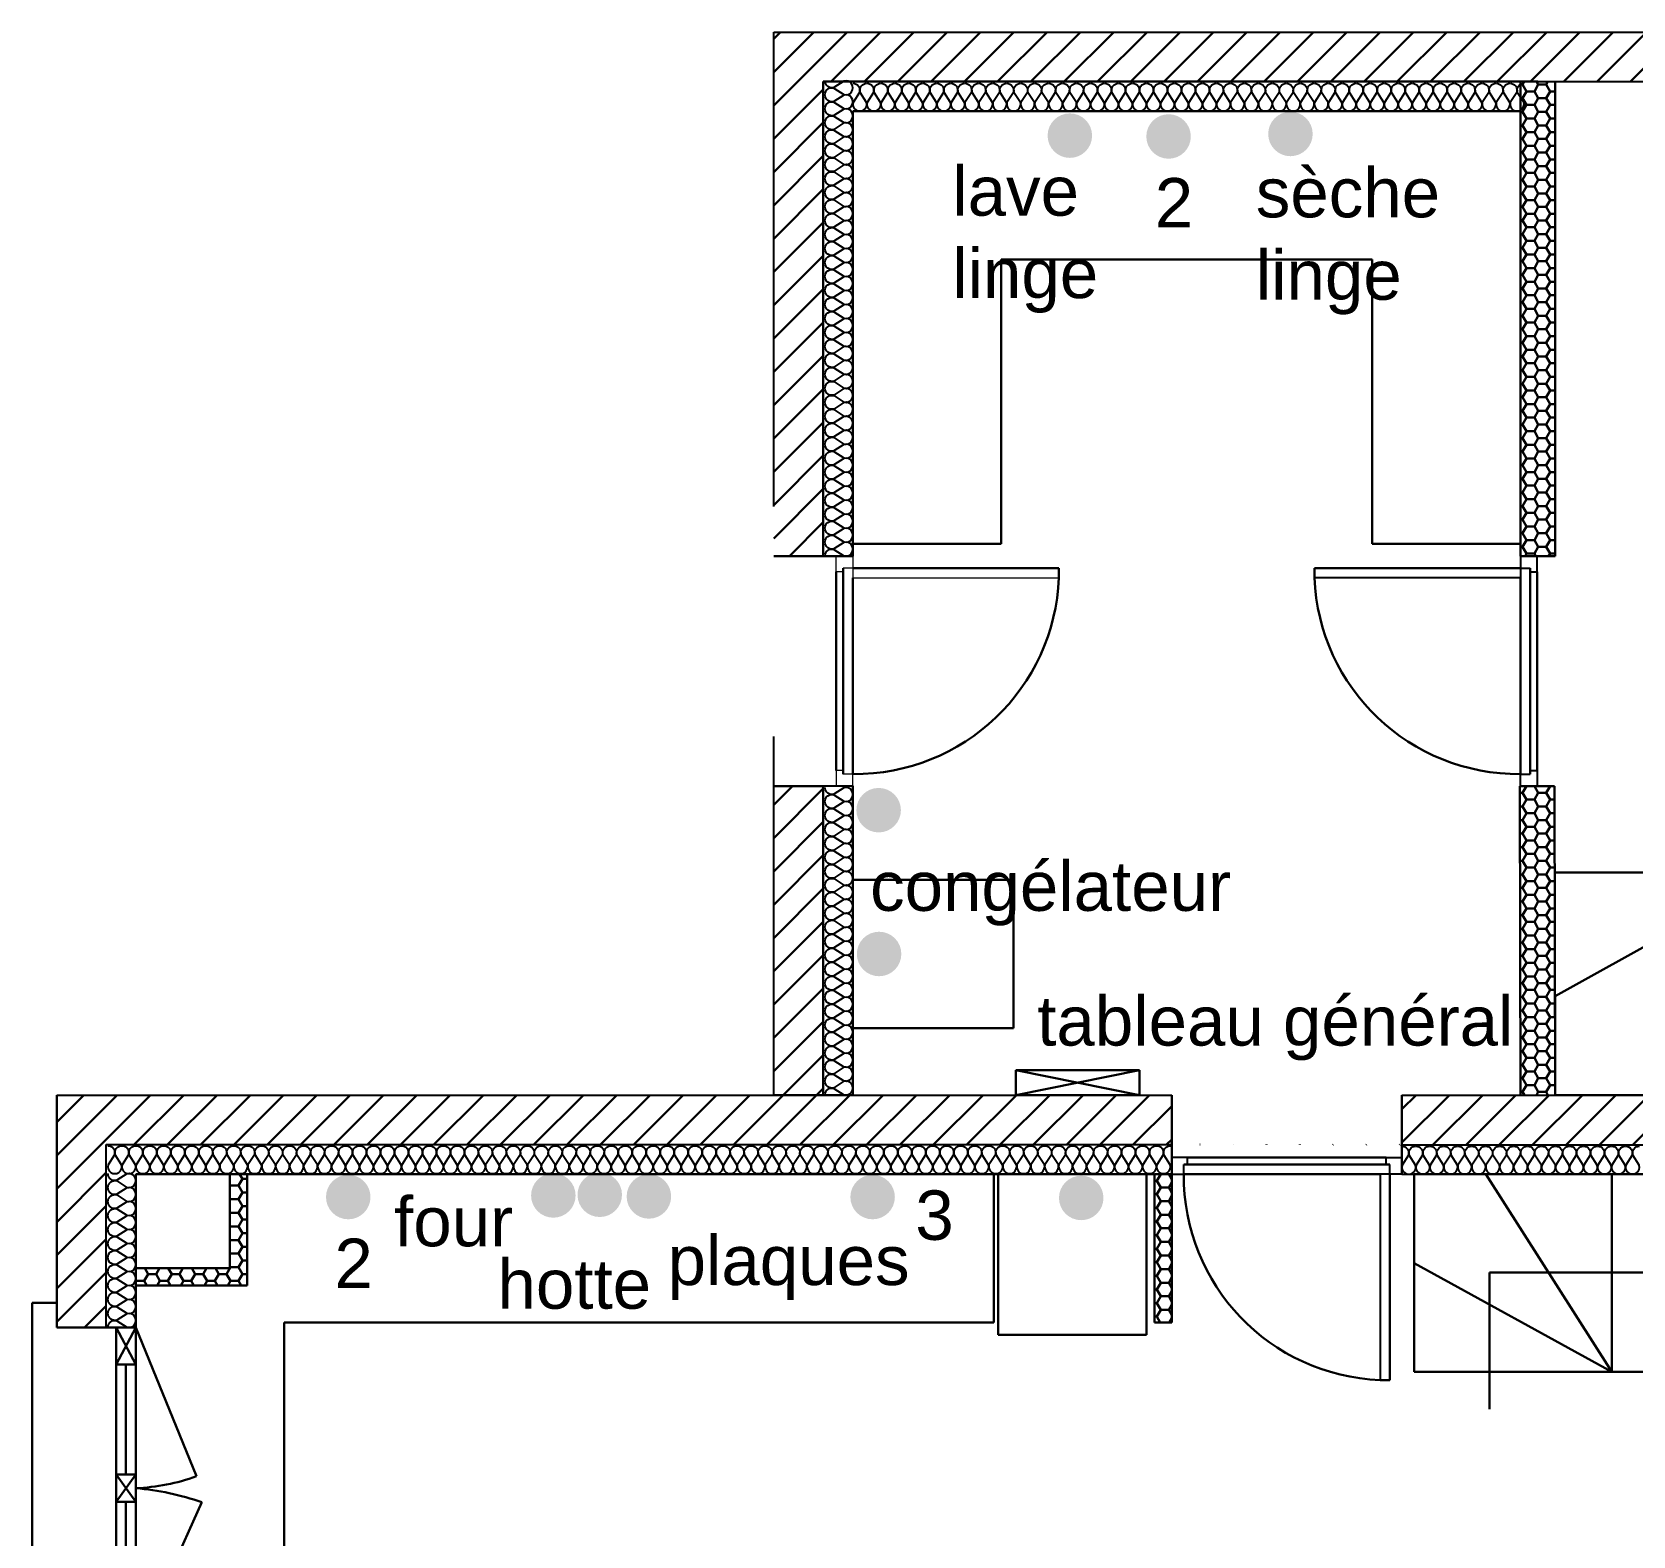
# Model space of a CAD drawing. Header units: millimetres. Extents: x -25 to 11976, y -396 to 3955.
# Drawn here: x -9 to 639, y 642 to 1250 of the extents above; entities that cross this region are included whole.
import ezdxf

# ---------------------------------------------------------------- set-up
doc = ezdxf.new("R2010")
doc.units = ezdxf.units.MM
for name, color, linetype in [('Cloisons', 8, 'Continuous'), ('ElecRouge', 1, 'Continuous'), ('ElecVert', 3, 'Continuous'), ('Escalier', 9, 'Continuous'), ('Isolation', 9, 'Continuous'), ('MenuisInt', 9, 'Continuous'), ('Mobilier', 9, 'Continuous')]:
    doc.layers.add(name, color=color, linetype=linetype)
for name, color, linetype, lineweight in [('ElecCyan', 4, 'Continuous', 15), ('Garage', 253, 'Continuous', 5), ('MenuisExt', 9, 'Continuous', 18)]:
    doc.layers.add(name, color=color, linetype=linetype, lineweight=lineweight)
doc.styles.get("Standard").update_dxf_attribs({"font": 'Arial.ttf'})

# ---------------------------------------------------------------- blocks, each defined once
blk = doc.blocks.new('*U10')
at = {"flags": 128}
for points in [[(0, 1, -0.505863), (0.239, 0.676), (0.009, 0.318, 1.322645), (0.491, 0.318), (0.261, 0.676, -0.505863), (0.5, 1)], [(0.5, 1, -0.505863), (0.739, 0.676), (0.509, 0.318, 1.322645), (0.991, 0.318), (0.761, 0.676, -0.505863), (1, 1)], [(1, 1, -0.505863), (1.239, 0.676), (1.009, 0.318, 1.322645), (1.491, 0.318), (1.261, 0.676, -0.505863), (1.5, 1)], [(1.5, 1, -0.505863), (1.739, 0.676), (1.509, 0.318, 1.322645), (1.991, 0.318), (1.761, 0.676, -0.505863), (2, 1)], [(2, 1, -0.505863), (2.239, 0.676), (2.009, 0.318, 1.322645), (2.491, 0.318), (2.261, 0.676, -0.505863), (2.5, 1)], [(2.5, 1, -0.505863), (2.739, 0.676), (2.509, 0.318, 1.322645), (2.991, 0.318), (2.761, 0.676, -0.505863), (3, 1)], [(3, 1, -0.505863), (3.239, 0.676), (3.009, 0.318, 1.322645), (3.491, 0.318), (3.261, 0.676, -0.505863), (3.5, 1)], [(3.5, 1, -0.505863), (3.739, 0.676), (3.509, 0.318, 1.322645), (3.991, 0.318), (3.761, 0.676, -0.505863), (4, 1)], [(4, 1, -0.505863), (4.239, 0.676), (4.009, 0.318, 1.322645), (4.491, 0.318), (4.261, 0.676, -0.505863), (4.5, 1)], [(4.5, 1, -0.505863), (4.739, 0.676), (4.509, 0.318, 1.322645), (4.991, 0.318), (4.761, 0.676, -0.505863), (5, 1)], [(5, 1, -0.505863), (5.239, 0.676), (5.009, 0.318, 1.322645), (5.491, 0.318), (5.261, 0.676, -0.505863), (5.5, 1)]]:
    blk.add_lwpolyline(points, format="xyb", dxfattribs=at)
blk = doc.blocks.new('*U84')
at = {"flags": 128}
for points in [[(0, 1, -0.505863), (0.239, 0.676), (0.009, 0.318, 1.322645), (0.491, 0.318), (0.261, 0.676, -0.505863), (0.5, 1)], [(0.5, 1, -0.505863), (0.739, 0.676), (0.509, 0.318, 1.322645), (0.991, 0.318), (0.761, 0.676, -0.505863), (1, 1)], [(1, 1, -0.505863), (1.239, 0.676), (1.009, 0.318, 1.322645), (1.491, 0.318), (1.261, 0.676, -0.505863), (1.5, 1)], [(1.5, 1, -0.505863), (1.739, 0.676), (1.509, 0.318, 1.322645), (1.991, 0.318), (1.761, 0.676, -0.505863), (2, 1)], [(2, 1, -0.505863), (2.239, 0.676), (2.009, 0.318, 1.322645), (2.491, 0.318), (2.261, 0.676, -0.505863), (2.5, 1)], [(2.5, 1, -0.505863), (2.739, 0.676), (2.509, 0.318, 1.322645), (2.991, 0.318), (2.761, 0.676, -0.505863), (3, 1)], [(3, 1, -0.505863), (3.239, 0.676), (3.009, 0.318, 1.322645), (3.491, 0.318), (3.261, 0.676, -0.505863), (3.5, 1)], [(3.5, 1, -0.505863), (3.739, 0.676), (3.509, 0.318, 1.322645), (3.991, 0.318), (3.761, 0.676, -0.505863), (4, 1)], [(4, 1, -0.505863), (4.239, 0.676), (4.009, 0.318, 1.322645), (4.491, 0.318), (4.261, 0.676, -0.505863), (4.5, 1)], [(4.5, 1, -0.505863), (4.739, 0.676), (4.509, 0.318, 1.322645), (4.991, 0.318), (4.761, 0.676, -0.505863), (5, 1)], [(5, 1, -0.505863), (5.239, 0.676), (5.009, 0.318, 1.322645), (5.491, 0.318), (5.261, 0.676, -0.505863), (5.5, 1)], [(5.5, 1, -0.505863), (5.739, 0.676), (5.509, 0.318, 1.322645), (5.991, 0.318), (5.761, 0.676, -0.505863), (6, 1)], [(6, 1, -0.505863), (6.239, 0.676), (6.009, 0.318, 1.322645), (6.491, 0.318), (6.261, 0.676, -0.505863), (6.5, 1)], [(6.5, 1, -0.505863), (6.739, 0.676), (6.509, 0.318, 1.322645), (6.991, 0.318), (6.761, 0.676, -0.505863), (7, 1)], [(7, 1, -0.505863), (7.239, 0.676), (7.009, 0.318, 1.322645), (7.491, 0.318), (7.261, 0.676, -0.505863), (7.5, 1)], [(7.5, 1, -0.505863), (7.739, 0.676), (7.509, 0.318, 1.322645), (7.991, 0.318), (7.761, 0.676, -0.505863), (8, 1)], [(8, 1, -0.505863), (8.239, 0.676), (8.009, 0.318, 1.322645), (8.491, 0.318), (8.261, 0.676, -0.505863), (8.5, 1)]]:
    blk.add_lwpolyline(points, format="xyb", dxfattribs=at)
blk = doc.blocks.new('*U91')
at = {"flags": 128}
for points in [[(0, 1, -0.505863), (0.239, 0.676), (0.009, 0.318, 1.322645), (0.491, 0.318), (0.261, 0.676, -0.505863), (0.5, 1)], [(0.5, 1, -0.505863), (0.739, 0.676), (0.509, 0.318, 1.322645), (0.991, 0.318), (0.761, 0.676, -0.505863), (1, 1)], [(1, 1, -0.505863), (1.239, 0.676), (1.009, 0.318, 1.322645), (1.491, 0.318), (1.261, 0.676, -0.505863), (1.5, 1)], [(1.5, 1, -0.505863), (1.739, 0.676), (1.509, 0.318, 1.322645), (1.991, 0.318), (1.761, 0.676, -0.505863), (2, 1)], [(2, 1, -0.505863), (2.239, 0.676), (2.009, 0.318, 1.322645), (2.491, 0.318), (2.261, 0.676, -0.505863), (2.5, 1)], [(2.5, 1, -0.505863), (2.739, 0.676), (2.509, 0.318, 1.322645), (2.991, 0.318), (2.761, 0.676, -0.505863), (3, 1)], [(3, 1, -0.505863), (3.239, 0.676), (3.009, 0.318, 1.322645), (3.491, 0.318), (3.261, 0.676, -0.505863), (3.5, 1)], [(3.5, 1, -0.505863), (3.739, 0.676), (3.509, 0.318, 1.322645), (3.991, 0.318), (3.761, 0.676, -0.505863), (4, 1)], [(4, 1, -0.505863), (4.239, 0.676), (4.009, 0.318, 1.322645), (4.491, 0.318), (4.261, 0.676, -0.505863), (4.5, 1)], [(4.5, 1, -0.505863), (4.739, 0.676), (4.509, 0.318, 1.322645), (4.991, 0.318), (4.761, 0.676, -0.505863), (5, 1)], [(5, 1, -0.505863), (5.239, 0.676), (5.009, 0.318, 1.322645), (5.491, 0.318), (5.261, 0.676, -0.505863), (5.5, 1)], [(5.5, 1, -0.505863), (5.739, 0.676), (5.509, 0.318, 1.322645), (5.991, 0.318), (5.761, 0.676, -0.505863), (6, 1)], [(6, 1, -0.505863), (6.239, 0.676), (6.009, 0.318, 1.322645), (6.491, 0.318), (6.261, 0.676, -0.505863), (6.5, 1)], [(6.5, 1, -0.505863), (6.739, 0.676), (6.509, 0.318, 1.322645), (6.991, 0.318), (6.761, 0.676, -0.505863), (7, 1)], [(7, 1, -0.505863), (7.239, 0.676), (7.009, 0.318, 1.322645), (7.491, 0.318), (7.261, 0.676, -0.505863), (7.5, 1)], [(7.5, 1, -0.505863), (7.739, 0.676), (7.509, 0.318, 1.322645), (7.991, 0.318), (7.761, 0.676, -0.505863), (8, 1)], [(8, 1, -0.505863), (8.239, 0.676), (8.009, 0.318, 1.322645), (8.491, 0.318), (8.261, 0.676, -0.505863), (8.5, 1)], [(8.5, 1, -0.505863), (8.739, 0.676), (8.509, 0.318, 1.322645), (8.991, 0.318), (8.761, 0.676, -0.505863), (9, 1)], [(9, 1, -0.505863), (9.239, 0.676), (9.009, 0.318, 1.322645), (9.491, 0.318), (9.261, 0.676, -0.505863), (9.5, 1)], [(9.5, 1, -0.505863), (9.739, 0.676), (9.509, 0.318, 1.322645), (9.991, 0.318), (9.761, 0.676, -0.505863), (10, 1)], [(10, 1, -0.505863), (10.239, 0.676), (10.009, 0.318, 1.322645), (10.491, 0.318), (10.261, 0.676, -0.505863), (10.5, 1)], [(10.5, 1, -0.505863), (10.739, 0.676), (10.509, 0.318, 1.322645), (10.991, 0.318), (10.761, 0.676, -0.505863), (11, 1)], [(11, 1, -0.505863), (11.239, 0.676), (11.009, 0.318, 1.322645), (11.491, 0.318), (11.261, 0.676, -0.505863), (11.5, 1)], [(11.5, 1, -0.505863), (11.739, 0.676), (11.509, 0.318, 1.322645), (11.991, 0.318), (11.761, 0.676, -0.505863), (12, 1)], [(12, 1, -0.505863), (12.239, 0.676), (12.009, 0.318, 1.322645), (12.491, 0.318), (12.261, 0.676, -0.505863), (12.5, 1)], [(12.5, 1, -0.505863), (12.739, 0.676), (12.509, 0.318, 1.322645), (12.991, 0.318), (12.761, 0.676, -0.505863), (13, 1)], [(13, 1, -0.505863), (13.239, 0.676), (13.009, 0.318, 1.322645), (13.491, 0.318), (13.261, 0.676, -0.505863), (13.5, 1)], [(13.5, 1, -0.505863), (13.739, 0.676), (13.509, 0.318, 1.322645), (13.991, 0.318), (13.761, 0.676, -0.505863), (14, 1)], [(14, 1, -0.505863), (14.239, 0.676), (14.009, 0.318, 1.322645), (14.491, 0.318), (14.261, 0.676, -0.505863), (14.5, 1)], [(14.5, 1, -0.505863), (14.739, 0.676), (14.509, 0.318, 1.322645), (14.991, 0.318), (14.761, 0.676, -0.505863), (15, 1)], [(15, 1, -0.505863), (15.239, 0.676), (15.009, 0.318, 1.322645), (15.491, 0.318), (15.261, 0.676, -0.505863), (15.5, 1)], [(15.5, 1, -0.505863), (15.739, 0.676), (15.509, 0.318, 1.322645), (15.991, 0.318), (15.761, 0.676, -0.505863), (16, 1)], [(16, 1, -0.505863), (16.239, 0.676), (16.009, 0.318, 1.322645), (16.491, 0.318), (16.261, 0.676, -0.505863), (16.5, 1)], [(16.5, 1, -0.505863), (16.739, 0.676), (16.509, 0.318, 1.322645), (16.991, 0.318), (16.761, 0.676, -0.505863), (17, 1)], [(17, 1, -0.505863), (17.239, 0.676), (17.009, 0.318, 1.322645), (17.491, 0.318), (17.261, 0.676, -0.505863), (17.5, 1)], [(17.5, 1, -0.505863), (17.739, 0.676), (17.509, 0.318, 1.322645), (17.991, 0.318), (17.761, 0.676, -0.505863), (18, 1)], [(18, 1, -0.505863), (18.239, 0.676), (18.009, 0.318, 1.322645), (18.491, 0.318), (18.261, 0.676, -0.505863), (18.5, 1)], [(18.5, 1, -0.505863), (18.739, 0.676), (18.509, 0.318, 1.322645), (18.991, 0.318), (18.761, 0.676, -0.505863), (19, 1)], [(19, 1, -0.505863), (19.239, 0.676), (19.009, 0.318, 1.322645), (19.491, 0.318), (19.261, 0.676, -0.505863), (19.5, 1)], [(19.5, 1, -0.505863), (19.739, 0.676), (19.509, 0.318, 1.322645), (19.991, 0.318), (19.761, 0.676, -0.505863), (20, 1)], [(20, 1, -0.505863), (20.239, 0.676), (20.009, 0.318, 1.322645), (20.491, 0.318), (20.261, 0.676, -0.505863), (20.5, 1)], [(20.5, 1, -0.505863), (20.739, 0.676), (20.509, 0.318, 1.322645), (20.991, 0.318), (20.761, 0.676, -0.505863), (21, 1)], [(21, 1, -0.505863), (21.239, 0.676), (21.009, 0.318, 1.322645), (21.491, 0.318), (21.261, 0.676, -0.505863), (21.5, 1)], [(21.5, 1, -0.505863), (21.739, 0.676), (21.509, 0.318, 1.322645), (21.991, 0.318), (21.761, 0.676, -0.505863), (22, 1)], [(22, 1, -0.505863), (22.239, 0.676), (22.009, 0.318, 1.322645), (22.491, 0.318), (22.261, 0.676, -0.505863), (22.5, 1)], [(22.5, 1, -0.505863), (22.739, 0.676), (22.509, 0.318, 1.322645), (22.991, 0.318), (22.761, 0.676, -0.505863), (23, 1)], [(23, 1, -0.505863), (23.239, 0.676), (23.009, 0.318, 1.322645), (23.491, 0.318), (23.261, 0.676, -0.505863), (23.5, 1)], [(23.5, 1, -0.505863), (23.739, 0.676), (23.509, 0.318, 1.322645), (23.991, 0.318), (23.761, 0.676, -0.505863), (24, 1)], [(24, 1, -0.505863), (24.239, 0.676), (24.009, 0.318, 1.322645), (24.491, 0.318), (24.261, 0.676, -0.505863), (24.5, 1)], [(24.5, 1, -0.505863), (24.739, 0.676), (24.509, 0.318, 1.322645), (24.991, 0.318), (24.761, 0.676, -0.505863), (25, 1)], [(25, 1, -0.505863), (25.239, 0.676), (25.009, 0.318, 1.322645), (25.491, 0.318), (25.261, 0.676, -0.505863), (25.5, 1)], [(25.5, 1, -0.505863), (25.739, 0.676), (25.509, 0.318, 1.322645), (25.991, 0.318), (25.761, 0.676, -0.505863), (26, 1)], [(26, 1, -0.505863), (26.239, 0.676), (26.009, 0.318, 1.322645), (26.491, 0.318), (26.261, 0.676, -0.505863), (26.5, 1)], [(26.5, 1, -0.505863), (26.739, 0.676), (26.509, 0.318, 1.322645), (26.991, 0.318), (26.761, 0.676, -0.505863), (27, 1)], [(27, 1, -0.505863), (27.239, 0.676), (27.009, 0.318, 1.322645), (27.491, 0.318), (27.261, 0.676, -0.505863), (27.5, 1)], [(27.5, 1, -0.505863), (27.739, 0.676), (27.509, 0.318, 1.322645), (27.991, 0.318), (27.761, 0.676, -0.505863), (28, 1)], [(28, 1, -0.505863), (28.239, 0.676), (28.009, 0.318, 1.322645), (28.491, 0.318), (28.261, 0.676, -0.505863), (28.5, 1)], [(28.5, 1, -0.505863), (28.739, 0.676), (28.509, 0.318, 1.322645), (28.991, 0.318), (28.761, 0.676, -0.505863), (29, 1)], [(29, 1, -0.505863), (29.239, 0.676), (29.009, 0.318, 1.322645), (29.491, 0.318), (29.261, 0.676, -0.505863), (29.5, 1)], [(29.5, 1, -0.505863), (29.739, 0.676), (29.509, 0.318, 1.322645), (29.991, 0.318), (29.761, 0.676, -0.505863), (30, 1)], [(30, 1, -0.505863), (30.239, 0.676), (30.009, 0.318, 1.322645), (30.491, 0.318), (30.261, 0.676, -0.505863), (30.5, 1)], [(30.5, 1, -0.505863), (30.739, 0.676), (30.509, 0.318, 1.322645), (30.991, 0.318), (30.761, 0.676, -0.505863), (31, 1)], [(31, 1, -0.505863), (31.239, 0.676), (31.009, 0.318, 1.322645), (31.491, 0.318), (31.261, 0.676, -0.505863), (31.5, 1)], [(31.5, 1, -0.505863), (31.739, 0.676), (31.509, 0.318, 1.322645), (31.991, 0.318), (31.761, 0.676, -0.505863), (32, 1)], [(32, 1, -0.505863), (32.239, 0.676), (32.009, 0.318, 1.322645), (32.491, 0.318), (32.261, 0.676, -0.505863), (32.5, 1)], [(32.5, 1, -0.505863), (32.739, 0.676), (32.509, 0.318, 1.322645), (32.991, 0.318), (32.761, 0.676, -0.505863), (33, 1)], [(33, 1, -0.505863), (33.239, 0.676), (33.009, 0.318, 1.322645), (33.491, 0.318), (33.261, 0.676, -0.505863), (33.5, 1)], [(33.5, 1, -0.505863), (33.739, 0.676), (33.509, 0.318, 1.322645), (33.991, 0.318), (33.761, 0.676, -0.505863), (34, 1)], [(34, 1, -0.505863), (34.239, 0.676), (34.009, 0.318, 1.322645), (34.491, 0.318), (34.261, 0.676, -0.505863), (34.5, 1)], [(34.5, 1, -0.505863), (34.739, 0.676), (34.509, 0.318, 1.322645), (34.991, 0.318), (34.761, 0.676, -0.505863), (35, 1)], [(35, 1, -0.505863), (35.239, 0.676), (35.009, 0.318, 1.322645), (35.491, 0.318), (35.261, 0.676, -0.505863), (35.5, 1)], [(35.5, 1, -0.505863), (35.739, 0.676), (35.509, 0.318, 1.322645), (35.991, 0.318), (35.761, 0.676, -0.505863), (36, 1)], [(36, 1, -0.505863), (36.239, 0.676), (36.009, 0.318, 1.322645), (36.491, 0.318), (36.261, 0.676, -0.505863), (36.5, 1)], [(36.5, 1, -0.505863), (36.739, 0.676), (36.509, 0.318, 1.322645), (36.991, 0.318), (36.761, 0.676, -0.505863), (37, 1)], [(37, 1, -0.505863), (37.239, 0.676), (37.009, 0.318, 1.322645), (37.491, 0.318), (37.261, 0.676, -0.505863), (37.5, 1)], [(37.5, 1, -0.505863), (37.739, 0.676), (37.509, 0.318, 1.322645), (37.991, 0.318), (37.761, 0.676, -0.505863), (38, 1)]]:
    blk.add_lwpolyline(points, format="xyb", dxfattribs=at)
blk = doc.blocks.new('*U95')
at = {"flags": 128}
for points in [[(0, 1, -0.505863), (0.239, 0.676), (0.009, 0.318, 1.322645), (0.491, 0.318), (0.261, 0.676, -0.505863), (0.5, 1)], [(0.5, 1, -0.505863), (0.739, 0.676), (0.509, 0.318, 1.322645), (0.991, 0.318), (0.761, 0.676, -0.505863), (1, 1)], [(1, 1, -0.505863), (1.239, 0.676), (1.009, 0.318, 1.322645), (1.491, 0.318), (1.261, 0.676, -0.505863), (1.5, 1)], [(1.5, 1, -0.505863), (1.739, 0.676), (1.509, 0.318, 1.322645), (1.991, 0.318), (1.761, 0.676, -0.505863), (2, 1)], [(2, 1, -0.505863), (2.239, 0.676), (2.009, 0.318, 1.322645), (2.491, 0.318), (2.261, 0.676, -0.505863), (2.5, 1)], [(2.5, 1, -0.505863), (2.739, 0.676), (2.509, 0.318, 1.322645), (2.991, 0.318), (2.761, 0.676, -0.505863), (3, 1)], [(3, 1, -0.505863), (3.239, 0.676), (3.009, 0.318, 1.322645), (3.491, 0.318), (3.261, 0.676, -0.505863), (3.5, 1)], [(3.5, 1, -0.505863), (3.739, 0.676), (3.509, 0.318, 1.322645), (3.991, 0.318), (3.761, 0.676, -0.505863), (4, 1)], [(4, 1, -0.505863), (4.239, 0.676), (4.009, 0.318, 1.322645), (4.491, 0.318), (4.261, 0.676, -0.505863), (4.5, 1)], [(4.5, 1, -0.505863), (4.739, 0.676), (4.509, 0.318, 1.322645), (4.991, 0.318), (4.761, 0.676, -0.505863), (5, 1)], [(5, 1, -0.505863), (5.239, 0.676), (5.009, 0.318, 1.322645), (5.491, 0.318), (5.261, 0.676, -0.505863), (5.5, 1)], [(5.5, 1, -0.505863), (5.739, 0.676), (5.509, 0.318, 1.322645), (5.991, 0.318), (5.761, 0.676, -0.505863), (6, 1)], [(6, 1, -0.505863), (6.239, 0.676), (6.009, 0.318, 1.322645), (6.491, 0.318), (6.261, 0.676, -0.505863), (6.5, 1)], [(6.5, 1, -0.505863), (6.739, 0.676), (6.509, 0.318, 1.322645), (6.991, 0.318), (6.761, 0.676, -0.505863), (7, 1)], [(7, 1, -0.505863), (7.239, 0.676), (7.009, 0.318, 1.322645), (7.491, 0.318), (7.261, 0.676, -0.505863), (7.5, 1)], [(7.5, 1, -0.505863), (7.739, 0.676), (7.509, 0.318, 1.322645), (7.991, 0.318), (7.761, 0.676, -0.505863), (8, 1)], [(8, 1, -0.505863), (8.239, 0.676), (8.009, 0.318, 1.322645), (8.491, 0.318), (8.261, 0.676, -0.505863), (8.5, 1)], [(8.5, 1, -0.505863), (8.739, 0.676), (8.509, 0.318, 1.322645), (8.991, 0.318), (8.761, 0.676, -0.505863), (9, 1)], [(9, 1, -0.505863), (9.239, 0.676), (9.009, 0.318, 1.322645), (9.491, 0.318), (9.261, 0.676, -0.505863), (9.5, 1)], [(9.5, 1, -0.505863), (9.739, 0.676), (9.509, 0.318, 1.322645), (9.991, 0.318), (9.761, 0.676, -0.505863), (10, 1)], [(10, 1, -0.505863), (10.239, 0.676), (10.009, 0.318, 1.322645), (10.491, 0.318), (10.261, 0.676, -0.505863), (10.5, 1)], [(10.5, 1, -0.505863), (10.739, 0.676), (10.509, 0.318, 1.322645), (10.991, 0.318), (10.761, 0.676, -0.505863), (11, 1)], [(11, 1, -0.505863), (11.239, 0.676), (11.009, 0.318, 1.322645), (11.491, 0.318), (11.261, 0.676, -0.505863), (11.5, 1)], [(11.5, 1, -0.505863), (11.739, 0.676), (11.509, 0.318, 1.322645), (11.991, 0.318), (11.761, 0.676, -0.505863), (12, 1)], [(12, 1, -0.505863), (12.239, 0.676), (12.009, 0.318, 1.322645), (12.491, 0.318), (12.261, 0.676, -0.505863), (12.5, 1)], [(12.5, 1, -0.505863), (12.739, 0.676), (12.509, 0.318, 1.322645), (12.991, 0.318), (12.761, 0.676, -0.505863), (13, 1)], [(13, 1, -0.505863), (13.239, 0.676), (13.009, 0.318, 1.322645), (13.491, 0.318), (13.261, 0.676, -0.505863), (13.5, 1)], [(13.5, 1, -0.505863), (13.739, 0.676), (13.509, 0.318, 1.322645), (13.991, 0.318), (13.761, 0.676, -0.505863), (14, 1)], [(14, 1, -0.505863), (14.239, 0.676), (14.009, 0.318, 1.322645), (14.491, 0.318), (14.261, 0.676, -0.505863), (14.5, 1)], [(14.5, 1, -0.505863), (14.739, 0.676), (14.509, 0.318, 1.322645), (14.991, 0.318), (14.761, 0.676, -0.505863), (15, 1)], [(15, 1, -0.505863), (15.239, 0.676), (15.009, 0.318, 1.322645), (15.491, 0.318), (15.261, 0.676, -0.505863), (15.5, 1)], [(15.5, 1, -0.505863), (15.739, 0.676), (15.509, 0.318, 1.322645), (15.991, 0.318), (15.761, 0.676, -0.505863), (16, 1)], [(16, 1, -0.505863), (16.239, 0.676), (16.009, 0.318, 1.322645), (16.491, 0.318), (16.261, 0.676, -0.505863), (16.5, 1)], [(16.5, 1, -0.505863), (16.739, 0.676), (16.509, 0.318, 1.322645), (16.991, 0.318), (16.761, 0.676, -0.505863), (17, 1)], [(17, 1, -0.505863), (17.239, 0.676), (17.009, 0.318, 1.322645), (17.491, 0.318), (17.261, 0.676, -0.505863), (17.5, 1)], [(17.5, 1, -0.505863), (17.739, 0.676), (17.509, 0.318, 1.322645), (17.991, 0.318), (17.761, 0.676, -0.505863), (18, 1)], [(18, 1, -0.505863), (18.239, 0.676), (18.009, 0.318, 1.322645), (18.491, 0.318), (18.261, 0.676, -0.505863), (18.5, 1)], [(18.5, 1, -0.505863), (18.739, 0.676), (18.509, 0.318, 1.322645), (18.991, 0.318), (18.761, 0.676, -0.505863), (19, 1)], [(19, 1, -0.505863), (19.239, 0.676), (19.009, 0.318, 1.322645), (19.491, 0.318), (19.261, 0.676, -0.505863), (19.5, 1)], [(19.5, 1, -0.505863), (19.739, 0.676), (19.509, 0.318, 1.322645), (19.991, 0.318), (19.761, 0.676, -0.505863), (20, 1)], [(20, 1, -0.505863), (20.239, 0.676), (20.009, 0.318, 1.322645), (20.491, 0.318), (20.261, 0.676, -0.505863), (20.5, 1)], [(20.5, 1, -0.505863), (20.739, 0.676), (20.509, 0.318, 1.322645), (20.991, 0.318), (20.761, 0.676, -0.505863), (21, 1)], [(21, 1, -0.505863), (21.239, 0.676), (21.009, 0.318, 1.322645), (21.491, 0.318), (21.261, 0.676, -0.505863), (21.5, 1)], [(21.5, 1, -0.505863), (21.739, 0.676), (21.509, 0.318, 1.322645), (21.991, 0.318), (21.761, 0.676, -0.505863), (22, 1)], [(22, 1, -0.505863), (22.239, 0.676), (22.009, 0.318, 1.322645), (22.491, 0.318), (22.261, 0.676, -0.505863), (22.5, 1)], [(22.5, 1, -0.505863), (22.739, 0.676), (22.509, 0.318, 1.322645), (22.991, 0.318), (22.761, 0.676, -0.505863), (23, 1)], [(23, 1, -0.505863), (23.239, 0.676), (23.009, 0.318, 1.322645), (23.491, 0.318), (23.261, 0.676, -0.505863), (23.5, 1)], [(23.5, 1, -0.505863), (23.739, 0.676), (23.509, 0.318, 1.322645), (23.991, 0.318), (23.761, 0.676, -0.505863), (24, 1)]]:
    blk.add_lwpolyline(points, format="xyb", dxfattribs=at)
blk = doc.blocks.new('*U97')
at = {"flags": 128}
for points in [[(0, 1, -0.505863), (0.239, 0.676), (0.009, 0.318, 1.322645), (0.491, 0.318), (0.261, 0.676, -0.505863), (0.5, 1)], [(0.5, 1, -0.505863), (0.739, 0.676), (0.509, 0.318, 1.322645), (0.991, 0.318), (0.761, 0.676, -0.505863), (1, 1)], [(1, 1, -0.505863), (1.239, 0.676), (1.009, 0.318, 1.322645), (1.491, 0.318), (1.261, 0.676, -0.505863), (1.5, 1)], [(1.5, 1, -0.505863), (1.739, 0.676), (1.509, 0.318, 1.322645), (1.991, 0.318), (1.761, 0.676, -0.505863), (2, 1)], [(2, 1, -0.505863), (2.239, 0.676), (2.009, 0.318, 1.322645), (2.491, 0.318), (2.261, 0.676, -0.505863), (2.5, 1)], [(2.5, 1, -0.505863), (2.739, 0.676), (2.509, 0.318, 1.322645), (2.991, 0.318), (2.761, 0.676, -0.505863), (3, 1)], [(3, 1, -0.505863), (3.239, 0.676), (3.009, 0.318, 1.322645), (3.491, 0.318), (3.261, 0.676, -0.505863), (3.5, 1)], [(3.5, 1, -0.505863), (3.739, 0.676), (3.509, 0.318, 1.322645), (3.991, 0.318), (3.761, 0.676, -0.505863), (4, 1)], [(4, 1, -0.505863), (4.239, 0.676), (4.009, 0.318, 1.322645), (4.491, 0.318), (4.261, 0.676, -0.505863), (4.5, 1)], [(4.5, 1, -0.505863), (4.739, 0.676), (4.509, 0.318, 1.322645), (4.991, 0.318), (4.761, 0.676, -0.505863), (5, 1)], [(5, 1, -0.505863), (5.239, 0.676), (5.009, 0.318, 1.322645), (5.491, 0.318), (5.261, 0.676, -0.505863), (5.5, 1)], [(5.5, 1, -0.505863), (5.739, 0.676), (5.509, 0.318, 1.322645), (5.991, 0.318), (5.761, 0.676, -0.505863), (6, 1)], [(6, 1, -0.505863), (6.239, 0.676), (6.009, 0.318, 1.322645), (6.491, 0.318), (6.261, 0.676, -0.505863), (6.5, 1)], [(6.5, 1, -0.505863), (6.739, 0.676), (6.509, 0.318, 1.322645), (6.991, 0.318), (6.761, 0.676, -0.505863), (7, 1)], [(7, 1, -0.505863), (7.239, 0.676), (7.009, 0.318, 1.322645), (7.491, 0.318), (7.261, 0.676, -0.505863), (7.5, 1)], [(7.5, 1, -0.505863), (7.739, 0.676), (7.509, 0.318, 1.322645), (7.991, 0.318), (7.761, 0.676, -0.505863), (8, 1)], [(8, 1, -0.505863), (8.239, 0.676), (8.009, 0.318, 1.322645), (8.491, 0.318), (8.261, 0.676, -0.505863), (8.5, 1)], [(8.5, 1, -0.505863), (8.739, 0.676), (8.509, 0.318, 1.322645), (8.991, 0.318), (8.761, 0.676, -0.505863), (9, 1)], [(9, 1, -0.505863), (9.239, 0.676), (9.009, 0.318, 1.322645), (9.491, 0.318), (9.261, 0.676, -0.505863), (9.5, 1)], [(9.5, 1, -0.505863), (9.739, 0.676), (9.509, 0.318, 1.322645), (9.991, 0.318), (9.761, 0.676, -0.505863), (10, 1)], [(10, 1, -0.505863), (10.239, 0.676), (10.009, 0.318, 1.322645), (10.491, 0.318), (10.261, 0.676, -0.505863), (10.5, 1)], [(10.5, 1, -0.505863), (10.739, 0.676), (10.509, 0.318, 1.322645), (10.991, 0.318), (10.761, 0.676, -0.505863), (11, 1)]]:
    blk.add_lwpolyline(points, format="xyb", dxfattribs=at)
blk = doc.blocks.new('*U96')
at = {"flags": 128}
for points in [[(0, 1, -0.505863), (0.239, 0.676), (0.009, 0.318, 1.322645), (0.491, 0.318), (0.261, 0.676, -0.505863), (0.5, 1)], [(0.5, 1, -0.505863), (0.739, 0.676), (0.509, 0.318, 1.322645), (0.991, 0.318), (0.761, 0.676, -0.505863), (1, 1)], [(1, 1, -0.505863), (1.239, 0.676), (1.009, 0.318, 1.322645), (1.491, 0.318), (1.261, 0.676, -0.505863), (1.5, 1)], [(1.5, 1, -0.505863), (1.739, 0.676), (1.509, 0.318, 1.322645), (1.991, 0.318), (1.761, 0.676, -0.505863), (2, 1)], [(2, 1, -0.505863), (2.239, 0.676), (2.009, 0.318, 1.322645), (2.491, 0.318), (2.261, 0.676, -0.505863), (2.5, 1)], [(2.5, 1, -0.505863), (2.739, 0.676), (2.509, 0.318, 1.322645), (2.991, 0.318), (2.761, 0.676, -0.505863), (3, 1)], [(3, 1, -0.505863), (3.239, 0.676), (3.009, 0.318, 1.322645), (3.491, 0.318), (3.261, 0.676, -0.505863), (3.5, 1)], [(3.5, 1, -0.505863), (3.739, 0.676), (3.509, 0.318, 1.322645), (3.991, 0.318), (3.761, 0.676, -0.505863), (4, 1)], [(4, 1, -0.505863), (4.239, 0.676), (4.009, 0.318, 1.322645), (4.491, 0.318), (4.261, 0.676, -0.505863), (4.5, 1)], [(4.5, 1, -0.505863), (4.739, 0.676), (4.509, 0.318, 1.322645), (4.991, 0.318), (4.761, 0.676, -0.505863), (5, 1)], [(5, 1, -0.505863), (5.239, 0.676), (5.009, 0.318, 1.322645), (5.491, 0.318), (5.261, 0.676, -0.505863), (5.5, 1)], [(5.5, 1, -0.505863), (5.739, 0.676), (5.509, 0.318, 1.322645), (5.991, 0.318), (5.761, 0.676, -0.505863), (6, 1)], [(6, 1, -0.505863), (6.239, 0.676), (6.009, 0.318, 1.322645), (6.491, 0.318), (6.261, 0.676, -0.505863), (6.5, 1)], [(6.5, 1, -0.505863), (6.739, 0.676), (6.509, 0.318, 1.322645), (6.991, 0.318), (6.761, 0.676, -0.505863), (7, 1)], [(7, 1, -0.505863), (7.239, 0.676), (7.009, 0.318, 1.322645), (7.491, 0.318), (7.261, 0.676, -0.505863), (7.5, 1)], [(7.5, 1, -0.505863), (7.739, 0.676), (7.509, 0.318, 1.322645), (7.991, 0.318), (7.761, 0.676, -0.505863), (8, 1)], [(8, 1, -0.505863), (8.239, 0.676), (8.009, 0.318, 1.322645), (8.491, 0.318), (8.261, 0.676, -0.505863), (8.5, 1)], [(8.5, 1, -0.505863), (8.739, 0.676), (8.509, 0.318, 1.322645), (8.991, 0.318), (8.761, 0.676, -0.505863), (9, 1)], [(9, 1, -0.505863), (9.239, 0.676), (9.009, 0.318, 1.322645), (9.491, 0.318), (9.261, 0.676, -0.505863), (9.5, 1)], [(9.5, 1, -0.505863), (9.739, 0.676), (9.509, 0.318, 1.322645), (9.991, 0.318), (9.761, 0.676, -0.505863), (10, 1)], [(10, 1, -0.505863), (10.239, 0.676), (10.009, 0.318, 1.322645), (10.491, 0.318), (10.261, 0.676, -0.505863), (10.5, 1)], [(10.5, 1, -0.505863), (10.739, 0.676), (10.509, 0.318, 1.322645), (10.991, 0.318), (10.761, 0.676, -0.505863), (11, 1)], [(11, 1, -0.505863), (11.239, 0.676), (11.009, 0.318, 1.322645), (11.491, 0.318), (11.261, 0.676, -0.505863), (11.5, 1)], [(11.5, 1, -0.505863), (11.739, 0.676), (11.509, 0.318, 1.322645), (11.991, 0.318), (11.761, 0.676, -0.505863), (12, 1)], [(12, 1, -0.505863), (12.239, 0.676), (12.009, 0.318, 1.322645), (12.491, 0.318), (12.261, 0.676, -0.505863), (12.5, 1)], [(12.5, 1, -0.505863), (12.739, 0.676), (12.509, 0.318, 1.322645), (12.991, 0.318), (12.761, 0.676, -0.505863), (13, 1)], [(13, 1, -0.505863), (13.239, 0.676), (13.009, 0.318, 1.322645), (13.491, 0.318), (13.261, 0.676, -0.505863), (13.5, 1)], [(13.5, 1, -0.505863), (13.739, 0.676), (13.509, 0.318, 1.322645), (13.991, 0.318), (13.761, 0.676, -0.505863), (14, 1)], [(14, 1, -0.505863), (14.239, 0.676), (14.009, 0.318, 1.322645), (14.491, 0.318), (14.261, 0.676, -0.505863), (14.5, 1)], [(14.5, 1, -0.505863), (14.739, 0.676), (14.509, 0.318, 1.322645), (14.991, 0.318), (14.761, 0.676, -0.505863), (15, 1)], [(15, 1, -0.505863), (15.239, 0.676), (15.009, 0.318, 1.322645), (15.491, 0.318), (15.261, 0.676, -0.505863), (15.5, 1)], [(15.5, 1, -0.505863), (15.739, 0.676), (15.509, 0.318, 1.322645), (15.991, 0.318), (15.761, 0.676, -0.505863), (16, 1)], [(16, 1, -0.505863), (16.239, 0.676), (16.009, 0.318, 1.322645), (16.491, 0.318), (16.261, 0.676, -0.505863), (16.5, 1)], [(16.5, 1, -0.505863), (16.739, 0.676), (16.509, 0.318, 1.322645), (16.991, 0.318), (16.761, 0.676, -0.505863), (17, 1)]]:
    blk.add_lwpolyline(points, format="xyb", dxfattribs=at)

msp = doc.modelspace()

# ---------------------------------------------------------------- hatches: boundary and pattern name
at = {"lineweight": 30, "transparency": 33554687}
h = msp.add_hatch(dxfattribs=at)
h.set_pattern_fill('ANSI31', color=256, scale=3)
h.paths.add_polyline_path([(311.13, 945.29), (291.13, 945.29), (291.13, 820.31), (311.13, 820.31)])
h.paths.add_polyline_path([(311.13, 1230.31), (1121.13, 1230.31), (1121.13, 1173.31), (1141.13, 1173.31), (1141.13, 1250.31), (291.13, 1250.31), (291.13, 1038.3), (311.13, 1038.32)])
h = msp.add_hatch(dxfattribs=at)
h.set_pattern_fill('ANSI31', color=256, scale=3)
h.paths.add_polyline_path([(291.13, 820.31), (1.13, 820.31), (1.13, 726.31), (21.13, 726.31), (21.13, 800.31), (1231.13, 800.14), (1231.13, 820.31), (1181.13, 820.31), (1091.13, 820.31), (545.13, 820.31), (545.13, 800.1), (452.13, 800.31), (452.13, 820.31)])
h.paths.add_polyline_path([(1.13, 444.31), (21.13, 444.31), (21.13, 596.31), (1.13, 596.31)])
h.paths.add_polyline_path([(21.13, 240.31), (21.13, 314.31), (1.13, 314.31), (1.13, 300.31), (1.13, 220.31), (86.13, 220.31), (86.13, 240.31)])
h.paths.add_polyline_path([(351.13, 220.31), (351.13, 0.31), (445.13, 0.31), (445.13, 20.31), (371.13, 20.31), (371.13, 220.31), (371.13, 240.31), (266.13, 240.31), (266.13, 220.31)])
h.paths.add_polyline_path([(845.13, 20.31), (845.13, 0.31), (955.13, 0.31), (955.13, 20.31)])
h.paths.add_polyline_path([(1061.13, 20.31), (1061.13, 0.31), (1141.13, 0.31), (1141.13, 75.31), (1121.13, 75.31), (1121.13, 20.31)])
h.paths.add_polyline_path([(1121.13, 145.31), (1141.13, 145.31), (1141.13, 220.31), (1226.13, 220.31), (1226.13, 240.31), (1121.13, 240.31)])
h.paths.add_polyline_path([(1491.13, 220.31), (1491.13, 820.31), (1301.13, 820.31), (1301.13, 800.31), (1471.13, 800.31), (1471.13, 240.31), (1406.13, 240.31), (1406.13, 220.31)])
at = {"layer": 'Cloisons', "lineweight": 30, "transparency": 33554687}
h = msp.add_hatch(dxfattribs=at)
h.set_pattern_fill('HONEY', color=256)
h.set_pattern_definition([(0, (147.8973, 434.3952), (4.7625, 2.749631), [3.175, -6.35]), (120, (147.8973, 434.3952), (-4.7625, 2.749631), [3.175, -6.35]), (60, (147.8973, 434.3952), (1e-08, 5.499261), [-6.35, 3.175])])
h.paths.add_polyline_path([(607.13, 1230.31), (593.13, 1230.31), (593.13, 1038.31), (607.13, 1038.31)])
h = msp.add_hatch(dxfattribs=at)
h.set_pattern_fill('HONEY', color=256)
h.set_pattern_definition([(0, (147.8973, 241.3952), (4.7625, 2.749631), [3.175, -6.35]), (120, (147.8973, 241.3952), (-4.7625, 2.749631), [3.175, -6.35]), (60, (147.8973, 241.3952), (1e-08, 5.499261), [-6.35, 3.175])])
h.paths.add_polyline_path([(606.92, 945.31), (592.92, 945.31), (593.13, 820.31), (607.13, 820.31)])
h = msp.add_hatch(dxfattribs=at)
h.set_pattern_fill('HONEY', color=256)
h.paths.add_polyline_path([(78.13, 788.31), (71.13, 788.31), (71.13, 750.31), (33.13, 750.31), (33.13, 743.31), (78.13, 743.31)])
h = msp.add_hatch(dxfattribs=at)
h.set_pattern_fill('HONEY', color=256)
h.set_pattern_definition([(0, (0, 2), (4.7625, 2.749631), [3.175, -6.35]), (120, (0, 2), (-4.7625, 2.749631), [3.175, -6.35]), (60, (0, 2), (1e-08, 5.499261), [-6.35, 3.175])])
h.paths.add_polyline_path([(452.13, 788.31), (445.13, 788.31), (445.13, 728.31), (452.13, 728.31)])
at = {"layer": 'ElecCyan', "lineweight": 30, "transparency": 33554687}
h = msp.add_hatch(color=256, dxfattribs=at)
h.dxf.hatch_style = 1
h.paths.add_polyline_path([(342.55, 935.53, 1), (324.55, 935.53, 1)])
h = msp.add_hatch(color=256, dxfattribs=at)
h.dxf.hatch_style = 1
h.paths.add_polyline_path([(424.48, 778.68, 1), (406.48, 778.68, 1)])
at = {"layer": 'ElecRouge', "lineweight": 30, "transparency": 33554687}
h = msp.add_hatch(color=256, dxfattribs=at)
h.dxf.hatch_style = 1
h.paths.add_polyline_path([(419.88, 1208.39, 1), (401.88, 1208.39, 1)])
h = msp.add_hatch(color=256, dxfattribs=at)
h.dxf.hatch_style = 1
h.paths.add_polyline_path([(509.1, 1209.07, 1), (491.1, 1209.07, 1)])
h = msp.add_hatch(color=256, dxfattribs=at)
h.dxf.hatch_style = 1
h.paths.add_polyline_path([(342.73, 877.36, 1), (324.73, 877.36, 1)])
h = msp.add_hatch(color=256, dxfattribs=at)
h.dxf.hatch_style = 1
h.paths.add_polyline_path([(210.98, 779.69, 1), (192.98, 779.69, 1)])
h = msp.add_hatch(color=256, dxfattribs=at)
h.dxf.hatch_style = 1
h.paths.add_polyline_path([(229.75, 779.96, 1), (211.75, 779.96, 1)])
h = msp.add_hatch(color=256, dxfattribs=at)
h.dxf.hatch_style = 1
h.paths.add_polyline_path([(249.63, 779.29, 1), (231.63, 779.29, 1)])
at = {"layer": 'ElecVert', "lineweight": 30, "transparency": 33554687}
h = msp.add_hatch(color=256, dxfattribs=at)
h.dxf.hatch_style = 1
h.paths.add_polyline_path([(459.81, 1208.05, 1), (441.81, 1208.05, 1)])
h = msp.add_hatch(color=256, dxfattribs=at)
h.dxf.hatch_style = 1
h.paths.add_polyline_path([(128.03, 779.04, 1), (110.03, 779.04, 1)])
h = msp.add_hatch(color=256, dxfattribs=at)
h.dxf.hatch_style = 1
h.paths.add_polyline_path([(340.11, 779.04, 1), (322.11, 779.04, 1)])

# ---------------------------------------------------------------- linework, layer by layer
for p, q in [((291.13, 1058.31), (291.13, 1250.31)), ((291.13, 1250.31), (1141.13, 1250.31)), ((311.13, 1058.31), (311.13, 1230.31)), ((311.13, 1230.31), (1121.13, 1230.31)), ((291.13, 820.31), (291.13, 965.31)), ((311.13, 820.31), (311.13, 945.31)), ((1.13, 820.31), (291.13, 820.31)), ((291.13, 820.31), (452.13, 820.31)), ((545.13, 820.31), (1191.13, 820.31)), ((21.13, 800.31), (452.13, 800.31)), ((21.13, 726.31), (21.13, 800.31)), ((545.13, 800.1), (1231.13, 800.14))]:
    msp.add_line(p, q)
at = {"lineweight": 30}
for p, q in [((291.13, 1038.31), (311.13, 1038.31)), ((291.13, 945.31), (311.13, 945.31)), ((1.13, 726.31), (1.13, 820.31)), ((291.13, 820.31), (311.13, 820.31)), ((452.13, 786.31), (452.13, 820.31)), ((545.13, 788.31), (545.13, 820.31)), ((-8.87, 586.31), (-8.87, 736.31)), ((-8.87, 736.31), (1.13, 736.31)), ((1.13, 736.31), (1.13, 726.31)), ((33.13, 726.31), (1.13, 726.31))]:
    msp.add_line(p, q, dxfattribs=at)
at = {"layer": 'Cloisons', "lineweight": 30}
for p, q in [((593.13, 1038.31), (607.13, 1038.31)), ((592.92, 945.31), (606.92, 945.31)), ((592.92, 945.31), (593.13, 820.31)), ((606.92, 945.31), (607.13, 820.31)), ((697.13, 910.31), (607.13, 910.31)), ((607.13, 860.31), (697.13, 910.31)), ((607.13, 820.31), (607.13, 860.31)), ((607.13, 820.31), (647.13, 820.31)), ((71.13, 750.31), (71.13, 788.31)), ((78.13, 743.31), (78.13, 788.45)), ((445.13, 728.31), (445.13, 788.31)), ((445.13, 788.31), (452.13, 788.31)), ((452.13, 788.31), (452.13, 728.31)), ((33.13, 750.31), (71.13, 750.31)), ((78.13, 743.31), (33.13, 743.31)), ((445.13, 728.31), (452.13, 728.31))]:
    msp.add_line(p, q, dxfattribs=at)
at = {"layer": 'ElecRouge', "lineweight": 30}
for p, q in [((439.09, 830.31), (389.09, 830.31)), ((389.09, 830.31), (389.09, 820.31)), ((389.09, 820.31), (439.09, 830.31)), ((389.09, 830.31), (439.09, 820.31)), ((439.09, 820.31), (439.09, 830.31)), ((389.09, 820.31), (439.09, 820.31))]:
    msp.add_line(p, q, dxfattribs=at)
at = {"layer": 'Escalier', "lineweight": 30}
for p, q in [((550.13, 788.31), (550.13, 708.31)), ((550.13, 788.31), (935.13, 788.31)), ((579.13, 788.31), (630.13, 708.31)), ((630.13, 708.31), (630.13, 788.31)), ((550.13, 752.31), (630.13, 708.31)), ((580.58, 693.27), (580.58, 748.57)), ((580.58, 748.57), (906.84, 748.57)), ((550.13, 708.31), (855.13, 708.31))]:
    msp.add_line(p, q, dxfattribs=at)
at = {"layer": 'Garage', "lineweight": 30}
for p, q in [((593.13, 1038.31), (593.13, 1230.31)), ((593.13, 1230.31), (600.13, 1230.31)), ((607.13, 1230.31), (607.13, 1038.31))]:
    msp.add_line(p, q, dxfattribs=at)
at = {"layer": 'Isolation', "lineweight": 30}
for p, q in [((311.13, 1038.31), (311.13, 1230.31)), ((311.13, 1230.31), (593.13, 1230.31)), ((593.13, 1230.31), (593.13, 1218.31)), ((593.13, 1218.31), (323.13, 1218.31)), ((323.13, 1218.31), (323.13, 1058.33)), ((323.13, 1218.31), (323.13, 1038.31)), ((323.13, 1038.31), (311.13, 1038.31)), ((323.13, 945.33), (311.13, 945.31)), ((311.13, 945.31), (311.13, 820.31)), ((323.13, 820.31), (323.13, 945.33)), ((311.13, 820.31), (323.13, 820.31)), ((33.13, 726.31), (33.13, 788.31))]:
    msp.add_line(p, q, dxfattribs=at)
at = {"layer": 'Isolation'}
for p, q in [((33.13, 788.31), (452.13, 788.31)), ((545.13, 788.31), (1231.13, 788.31))]:
    msp.add_line(p, q, dxfattribs=at)
at = {"layer": 'MenuisExt'}
for p, q in [((316.34, 1032), (316.34, 1038.31)), ((316.34, 1038.31), (323.13, 1038.31)), ((323.13, 1038.31), (323.13, 1033.46)), ((319.25, 1032), (316.34, 1032)), ((323.13, 1033.46), (319.25, 1033.46)), ((319.25, 1033.46), (319.25, 1032)), ((323.13, 1033.46), (323.13, 1029.58)), ((403.64, 1033.46), (323.13, 1033.46)), ((323.13, 1029.58), (406.43, 1029.58)), ((319.25, 951.61), (316.34, 951.61)), ((316.34, 951.61), (316.34, 945.31)), ((319.25, 950.16), (319.25, 951.61)), ((323.13, 950.16), (319.25, 950.16)), ((323.13, 945.31), (323.13, 950.16)), ((316.34, 945.31), (323.13, 945.31))]:
    msp.add_line(p, q, dxfattribs=at)
at = {"layer": 'MenuisExt', "lineweight": 30}
for p, q in [((316.34, 1032), (316.34, 951.61)), ((319.25, 1033.46), (319.25, 950.16)), ((323.13, 1033.46), (406.43, 1033.46)), ((323.13, 1029.58), (323.13, 950.16)), ((406.43, 1033.46), (406.43, 1029.58)), ((25.13, 711.28), (25.13, 726.28)), ((25.13, 711.28), (33.13, 726.28)), ((25.13, 726.28), (33.13, 711.28)), ((33.13, 726.28), (33.13, 711.28)), ((33.13, 726.28), (57.61, 666.07)), ((33.13, 711.28), (25.13, 711.28)), ((25.13, 711.28), (25.13, 611.28)), ((25.13, 711.28), (25.13, 661.28)), ((29.13, 666.78), (29.13, 711.28)), ((33.13, 711.28), (33.13, 611.28)), ((33.13, 666.78), (25.13, 666.78)), ((25.13, 655.78), (33.13, 666.78)), ((25.13, 666.78), (33.13, 655.78)), ((25.13, 661.28), (25.13, 655.78)), ((33.13, 655.78), (33.13, 666.78)), ((25.13, 655.78), (33.13, 655.78)), ((29.13, 655.78), (29.13, 611.28)), ((33.13, 596.28), (59.79, 655.56))]:
    msp.add_line(p, q, dxfattribs=at)
for centre, radius, start, end in [((323.94, 1032.71), 82.55, 269.4407, 357.82742), ((29.76, 743.2), 82.01, 272.36092, 289.85796), ((24.59, 556.04), 105.57, 70.52238, 85.35561)]:
    msp.add_arc(centre, radius, start, end, dxfattribs=at)
at = {"layer": 'MenuisInt'}
for p, q in [((599.92, 1038.31), (593.13, 1038.31)), ((593.13, 1038.31), (593.13, 1033.46)), ((599.92, 1032), (599.92, 1038.31)), ((593.13, 1029.58), (509.83, 1029.58)), ((512.62, 1033.46), (593.13, 1033.46)), ((593.13, 1033.46), (597.01, 1033.46)), ((593.13, 1033.46), (593.13, 1029.58)), ((597.01, 1033.46), (597.01, 1032)), ((597.01, 1032), (599.92, 1032)), ((593.13, 945.31), (593.13, 950.16)), ((593.13, 950.16), (597.01, 950.16)), ((597.01, 950.16), (597.01, 951.61)), ((597.01, 951.61), (599.92, 951.61)), ((599.92, 951.61), (599.92, 945.31)), ((599.92, 945.31), (593.13, 945.31)), ((452.13, 795.1), (452.13, 788.31)), ((458.44, 795.1), (452.13, 795.1)), ((456.98, 788.31), (456.98, 792.19)), ((456.98, 792.19), (458.44, 792.19)), ((458.44, 792.19), (458.44, 795.1)), ((538.83, 795.1), (545.13, 795.1)), ((538.83, 792.19), (538.83, 795.1)), ((540.28, 792.19), (538.83, 792.19)), ((540.28, 788.31), (540.28, 792.19)), ((545.13, 795.1), (545.13, 788.31)), ((452.13, 788.31), (456.98, 788.31)), ((540.28, 788.31), (536.4, 788.31)), ((536.4, 788.31), (536.4, 705.01)), ((545.13, 788.31), (540.28, 788.31)), ((540.28, 707.8), (540.28, 788.31))]:
    msp.add_line(p, q, dxfattribs=at)
at = {"layer": 'MenuisInt', "lineweight": 30}
for p, q in [((593.13, 1033.46), (509.83, 1033.46)), ((509.83, 1033.46), (509.83, 1029.58)), ((593.13, 1029.58), (593.13, 950.16)), ((597.01, 1033.46), (597.01, 950.16)), ((599.92, 1032), (599.92, 951.61)), ((540.28, 792.19), (456.98, 792.19)), ((538.83, 795.1), (458.44, 795.1)), ((536.4, 788.31), (456.98, 788.31)), ((540.28, 788.31), (540.28, 705.01)), ((540.28, 705.01), (536.4, 705.01))]:
    msp.add_line(p, q, dxfattribs=at)
for centre, start, end in [((592.33, 1032.71), 182.17258, 270.5593), ((539.53, 787.5), 179.4407, 267.82742)]:
    msp.add_arc(centre, 82.55, start, end, dxfattribs=at)
at = {"layer": 'Mobilier', "lineweight": 30}
for p, q in [((593.13, 1218.31), (323.13, 1218.31)), ((323.13, 1218.31), (323.13, 1043.31)), ((593.13, 1043.31), (593.13, 1218.31)), ((383.13, 1158.31), (533.13, 1158.31)), ((383.13, 1043.31), (383.13, 1158.31)), ((533.13, 1158.31), (533.13, 1043.31)), ((323.13, 1043.31), (383.13, 1043.31)), ((533.13, 1043.31), (593.13, 1043.31)), ((388.13, 907.31), (323.13, 907.31)), ((323.13, 907.31), (323.13, 847.31)), ((388.13, 847.31), (388.13, 907.31)), ((323.13, 847.31), (388.13, 847.31)), ((33.13, 788.31), (380.13, 788.31)), ((33.13, 538.31), (33.13, 788.31)), ((380.13, 788.31), (380.13, 728.31)), ((381.87, 788.31), (381.87, 723.31)), ((441.87, 788.31), (381.87, 788.31)), ((441.87, 723.31), (441.87, 788.31)), ((380.13, 728.31), (93.13, 728.31)), ((93.13, 728.31), (93.13, 538.31)), ((381.87, 723.31), (441.87, 723.31))]:
    msp.add_line(p, q, dxfattribs=at)

# ---------------------------------------------------------------- block references
at = {"layer": 'Isolation', "lineweight": 30, "xscale": 11.30975603551797, "yscale": 11.30975603551797, "zscale": 11.30975603551797, "rotation": 90}
for name, p in [('*U96', (323.13, 1038.31)), ('*U97', (323.13, 820.31)), ('*U10', (33.13, 726.31))]:
    msp.add_blockref(name, p, dxfattribs=at)
at = {"layer": 'Isolation', "lineweight": 30, "xscale": 11.30975603551797, "yscale": 11.30975603551797, "zscale": 11.30975603551797}
for name, p in [('*U95', (323.13, 1218.25)), ('*U91', (21.82, 788.51)), ('*U84', (545.13, 788.31))]:
    msp.add_blockref(name, p, dxfattribs=at)

# ---------------------------------------------------------------- texts
at = {"layer": 'ElecRouge', "lineweight": 30, "char_height": 20, "attachment_point": 1}
for s, width, heights, insert in [('lave\\Plinge', 141.9827, [0], (363.34, 1196.01)), ('sèche\\Plinge', 141.9827, [0], (486.09, 1195.34)), ('congélateur', 141.9827, [0], (330.09, 914.81)), ('tableau général', 214.4693, [28.54], (397.68, 860.31)), ('four', 141.9827, [0], (137.58, 779.12)), ('plaques', 141.9827, [0], (248.2, 763.44)), ('hotte', 141.9827, [0], (179.39, 753.87))]:
    msp.add_mtext_dynamic_manual_height_columns(s, width=width, gutter_width=12.5, heights=heights, dxfattribs=dict(at, insert=insert))
at = {"layer": 'ElecVert', "lineweight": 30, "char_height": 20, "attachment_point": 1}
for s, insert in [('2', (445.22, 1191.24)), ('3', (348.38, 781.73)), ('2', (113.44, 762.23))]:
    msp.add_mtext_dynamic_manual_height_columns(s, width=141.9827, gutter_width=12.5, heights=[0], dxfattribs=dict(at, insert=insert))

doc.saveas('drawing.dxf')
